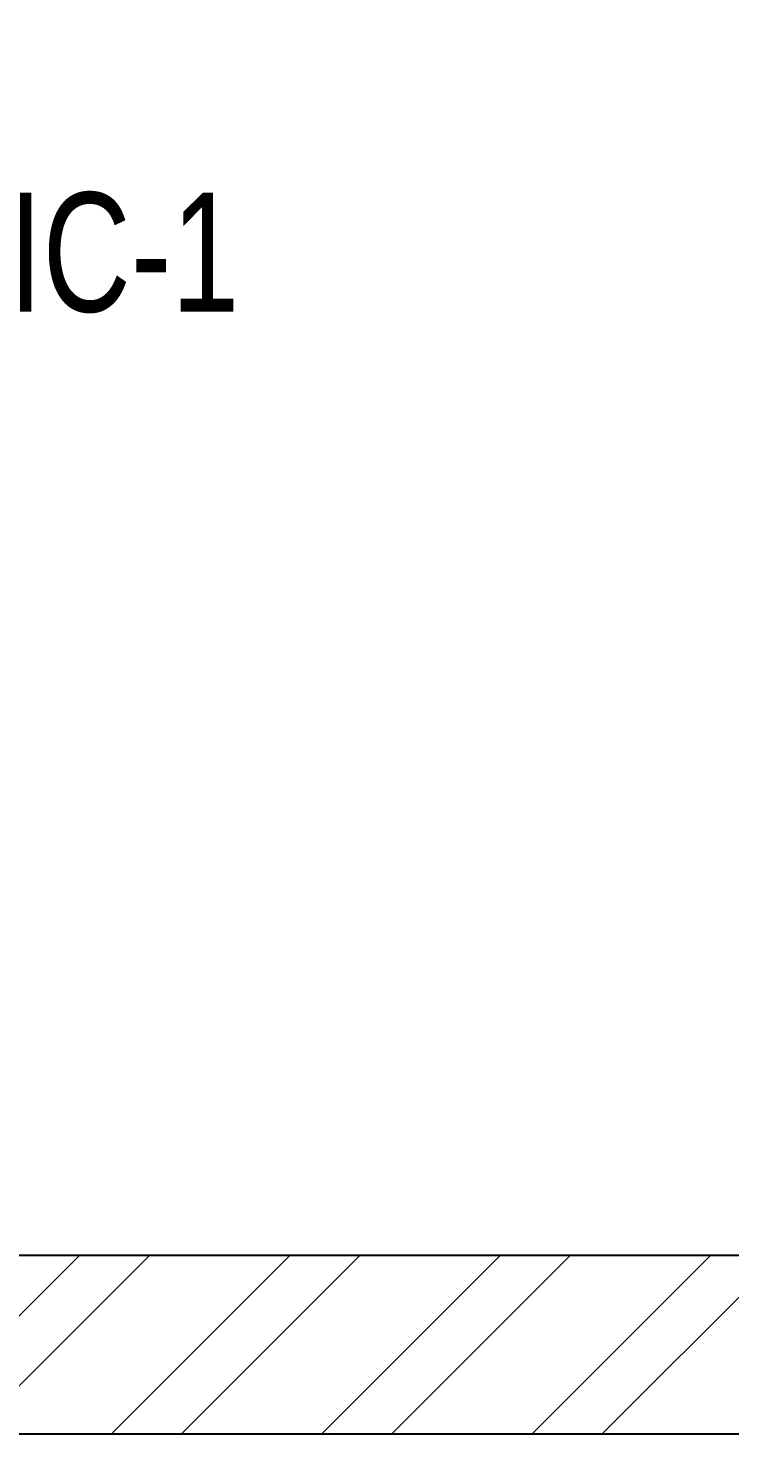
# Model space of a CAD drawing. Header units: feet. Extents: x 9718581 to 9729331, y -7058915 to -7051384.
# Drawn here: x 9726547 to 9727136, y -7058915 to -7057736 of the extents above; entities that cross this region are included whole.
import ezdxf

# ---------------------------------------------------------------- set-up
doc = ezdxf.new("R2010")
doc.units = ezdxf.units.FT
doc.header["$LTSCALE"] = 33
doc.header["$MEASUREMENT"] = 0
doc.layers.add('A-WALL', color=1, linetype='Continuous')
for name, color, linetype, lineweight in [('A-WALL HATCH', 251, 'Continuous', 0), ('LENS_DIMENSION', 193, 'Continuous', 0), ('LENS_TEXT', 31, 'Continuous', 5)]:
    doc.layers.add(name, color=color, linetype=linetype, lineweight=lineweight)
doc.styles.get("Standard").update_dxf_attribs({"font": 'GILC____.TTF'})

# ---------------------------------------------------------------- blocks, each defined once
blk = doc.blocks.new('A$C1e310292')
at = {"layer": 'A-WALL HATCH'}
h = blk.add_hatch(dxfattribs=at)
h.set_pattern_fill('ANSI32', color=256, scale=333)
h.set_pattern_definition([(45, (-4280815.400239313, 5463905.176563238), (-88.29995930067012, 88.29995930067012), []), (45, (-4280756.533599877, 5463905.176563238), (-88.29995930067012, 88.29995930067012), [])])
h.paths.add_polyline_path([(-450, 0), (-450, 150), (-4635, 150), (-4635, 0)])
h.paths.add_polyline_path([(-4845, 807), (-4845, 415), (-4695, 415), (-4695, 957), (-8290, 957), (-8290, 807)])
h.paths.add_polyline_path([(0, 210), (0, 3920), (-150, 3920), (-150, 210)])
h.paths.add_polyline_path([(0, 4170), (0, 5835), (-150, 5835), (-150, 4170)])
h.paths.add_polyline_path([(-456, 7380), (-456, 7530), (-4408, 7530), (-4408, 7380)])
h.paths.add_polyline_path([(-4900, 7380), (-4900, 7530), (-8290, 7530), (-8290, 7380)])
at = {"layer": 'A-WALL'}
for p, q in [((-4635, 150), (-450, 150)), ((-4845, 0), (0, 0))]:
    blk.add_line(p, q, dxfattribs=at)

msp = doc.modelspace()

# ---------------------------------------------------------------- block references
at = {"layer": 'LENS_DIMENSION'}
msp.add_blockref('A$C1e310292', (9728160.859102923, -7058915.407297433), dxfattribs=at)

# ---------------------------------------------------------------- texts
at = {"layer": 'LENS_TEXT', "linetype": 'Continuous', "ltscale": 3, "insert": (9726510.519927697, -7057924.648174753), "char_height": 100, "attachment_point": 5}
msp.add_mtext_dynamic_manual_height_columns('CLINIC-1', width=405.302660326216, gutter_width=0.9999999999999992, heights=[0], dxfattribs=at)

doc.saveas('drawing.dxf')
